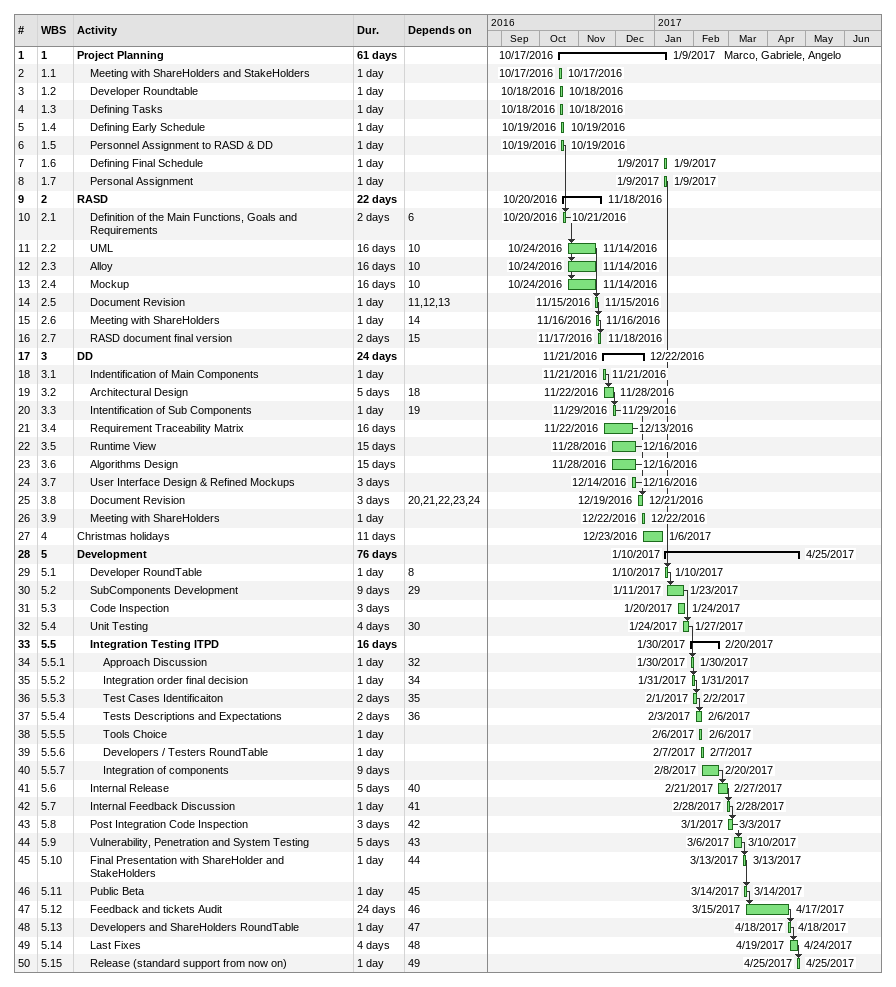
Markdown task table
| ID | WBS | Task | Duration | Start | Finish | Predecessors | Resources |
|---|---|---|---|---|---|---|---|
| 1 | 1 | **Project Planning** | 61d | 2016-10-17 | 2017-01-09 |  | Marco, Gabriele, Angelo |
| 2 | 1.1 | Meeting with ShareHolders and StakeHolders | 1d | 2016-10-17 | 2016-10-17 |  |  |
| 3 | 1.2 | Developer Roundtable | 1d | 2016-10-18 | 2016-10-18 |  |  |
| 4 | 1.3 | Defining Tasks | 1d | 2016-10-18 | 2016-10-18 |  |  |
| 5 | 1.4 | Defining Early Schedule | 1d | 2016-10-19 | 2016-10-19 |  |  |
| 6 | 1.5 | Personnel Assignment to RASD & DD | 1d | 2016-10-19 | 2016-10-19 |  |  |
| 7 | 1.6 | Defining Final Schedule | 1d | 2017-01-09 | 2017-01-09 |  |  |
| 8 | 1.7 | Personal Assignment | 1d | 2017-01-09 | 2017-01-09 |  |  |
| 9 | 2 | **RASD** | 22d | 2016-10-20 | 2016-11-18 |  |  |
| 10 | 2.1 | Definition of the Main Functions, Goals and Requirements | 2d | 2016-10-20 | 2016-10-21 | 6 |  |
| 11 | 2.2 | UML | 16d | 2016-10-24 | 2016-11-14 | 10 |  |
| 12 | 2.3 | Alloy | 16d | 2016-10-24 | 2016-11-14 | 10 |  |
| 13 | 2.4 | Mockup | 16d | 2016-10-24 | 2016-11-14 | 10 |  |
| 14 | 2.5 | Document Revision | 1d | 2016-11-15 | 2016-11-15 | 11, 12, 13 |  |
| 15 | 2.6 | Meeting with ShareHolders | 1d | 2016-11-16 | 2016-11-16 | 14 |  |
| 16 | 2.7 | RASD document final version | 2d | 2016-11-17 | 2016-11-18 | 15 |  |
| 17 | 3 | **DD** | 24d | 2016-11-21 | 2016-12-22 |  |  |
| 18 | 3.1 | Indentification of Main Components | 1d | 2016-11-21 | 2016-11-21 |  |  |
| 19 | 3.2 | Architectural Design | 5d | 2016-11-22 | 2016-11-28 | 18 |  |
| 20 | 3.3 | Intentification of Sub Components | 1d | 2016-11-29 | 2016-11-29 | 19 |  |
| 21 | 3.4 | Requirement Traceability Matrix | 16d | 2016-11-22 | 2016-12-13 |  |  |
| 22 | 3.5 | Runtime View | 15d | 2016-11-28 | 2016-12-16 |  |  |
| 23 | 3.6 | Algorithms Design | 15d | 2016-11-28 | 2016-12-16 |  |  |
| 24 | 3.7 | User Interface Design & Refined Mockups | 3d | 2016-12-14 | 2016-12-16 |  |  |
| 25 | 3.8 | Document Revision | 3d | 2016-12-19 | 2016-12-21 | 20, 21, 22, 23, 24 |  |
| 26 | 3.9 | Meeting with ShareHolders | 1d | 2016-12-22 | 2016-12-22 |  |  |
| 27 | 4 | Christmas holidays | 11d | 2016-12-23 | 2017-01-06 |  |  |
| 28 | 5 | **Development** | 76d | 2017-01-10 | 2017-04-25 |  |  |
| 29 | 5.1 | Developer RoundTable | 1d | 2017-01-10 | 2017-01-10 | 8 |  |
| 30 | 5.2 | SubComponents Development | 9d | 2017-01-11 | 2017-01-23 | 29 |  |
| 31 | 5.3 | Code Inspection | 3d | 2017-01-20 | 2017-01-24 |  |  |
| 32 | 5.4 | Unit Testing | 4d | 2017-01-24 | 2017-01-27 | 30 |  |
| 33 | 5.5 | **Integration Testing ITPD** | 16d | 2017-01-30 | 2017-02-20 |  |  |
| 34 | 5.5.1 | Approach Discussion | 1d | 2017-01-30 | 2017-01-30 | 32 |  |
| 35 | 5.5.2 | Integration order final decision | 1d | 2017-01-31 | 2017-01-31 | 34 |  |
| 36 | 5.5.3 | Test Cases Identificaiton | 2d | 2017-02-01 | 2017-02-02 | 35 |  |
| 37 | 5.5.4 | Tests Descriptions and Expectations | 2d | 2017-02-03 | 2017-02-06 | 36 |  |
| 38 | 5.5.5 | Tools Choice | 1d | 2017-02-06 | 2017-02-06 |  |  |
| 39 | 5.5.6 | Developers / Testers RoundTable | 1d | 2017-02-07 | 2017-02-07 |  |  |
| 40 | 5.5.7 | Integration of components | 9d | 2017-02-08 | 2017-02-20 |  |  |
| 41 | 5.6 | Internal Release | 5d | 2017-02-21 | 2017-02-27 | 40 |  |
| 42 | 5.7 | Internal Feedback Discussion | 1d | 2017-02-28 | 2017-02-28 | 41 |  |
| 43 | 5.8 | Post Integration Code Inspection | 3d | 2017-03-01 | 2017-03-03 | 42 |  |
| 44 | 5.9 | Vulnerability, Penetration and System Testing | 5d | 2017-03-06 | 2017-03-10 | 43 |  |
| 45 | 5.10 | Final Presentation with ShareHolder and StakeHolders | 1d | 2017-03-13 | 2017-03-13 | 44 |  |
| 46 | 5.11 | Public Beta | 1d | 2017-03-14 | 2017-03-14 | 45 |  |
| 47 | 5.12 | Feedback and tickets Audit | 24d | 2017-03-15 | 2017-04-17 | 46 |  |
| 48 | 5.13 | Developers and ShareHolders RoundTable | 1d | 2017-04-18 | 2017-04-18 | 47 |  |
| 49 | 5.14 | Last Fixes | 4d | 2017-04-19 | 2017-04-24 | 48 |  |
| 50 | 5.15 | Release (standard support from now on) | 1d | 2017-04-25 | 2017-04-25 | 49 |  |
